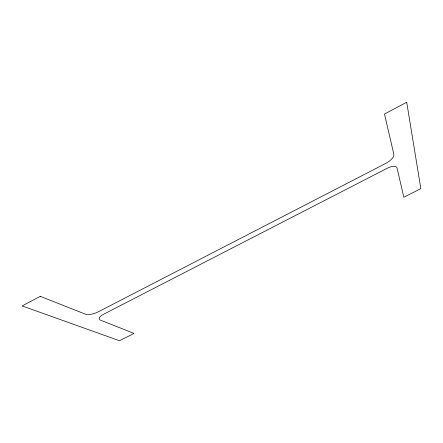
<?xml version="1.0" encoding="UTF-8"?>
<svg xmlns="http://www.w3.org/2000/svg" width="443" height="443" viewBox="0 0 443 443"><rect width="100%" height="100%" fill="white"/><g stroke="black" fill="none" stroke-linecap="round" stroke-linejoin="round"><path stroke-width="0.66" d="M40.269 296.345L22.15 305.936L119.516 340.745L134.046 333.407L100.456 320.128A9.281 3.472 -17.8 0 1 103.496 314.303L386.955 168.395A10.1 4.031 -29.6 0 1 397 167.847L403.833 197.229L420.85 188.635L406.713 102.255L384.485 114.028L393.849 154.308A10.571 4.397 -30 0 1 385.637 163.467L97.936 311.999A9.713 3.754 -17.1 0 1 85.156 314.081L40.269 296.345"/></g></svg>
